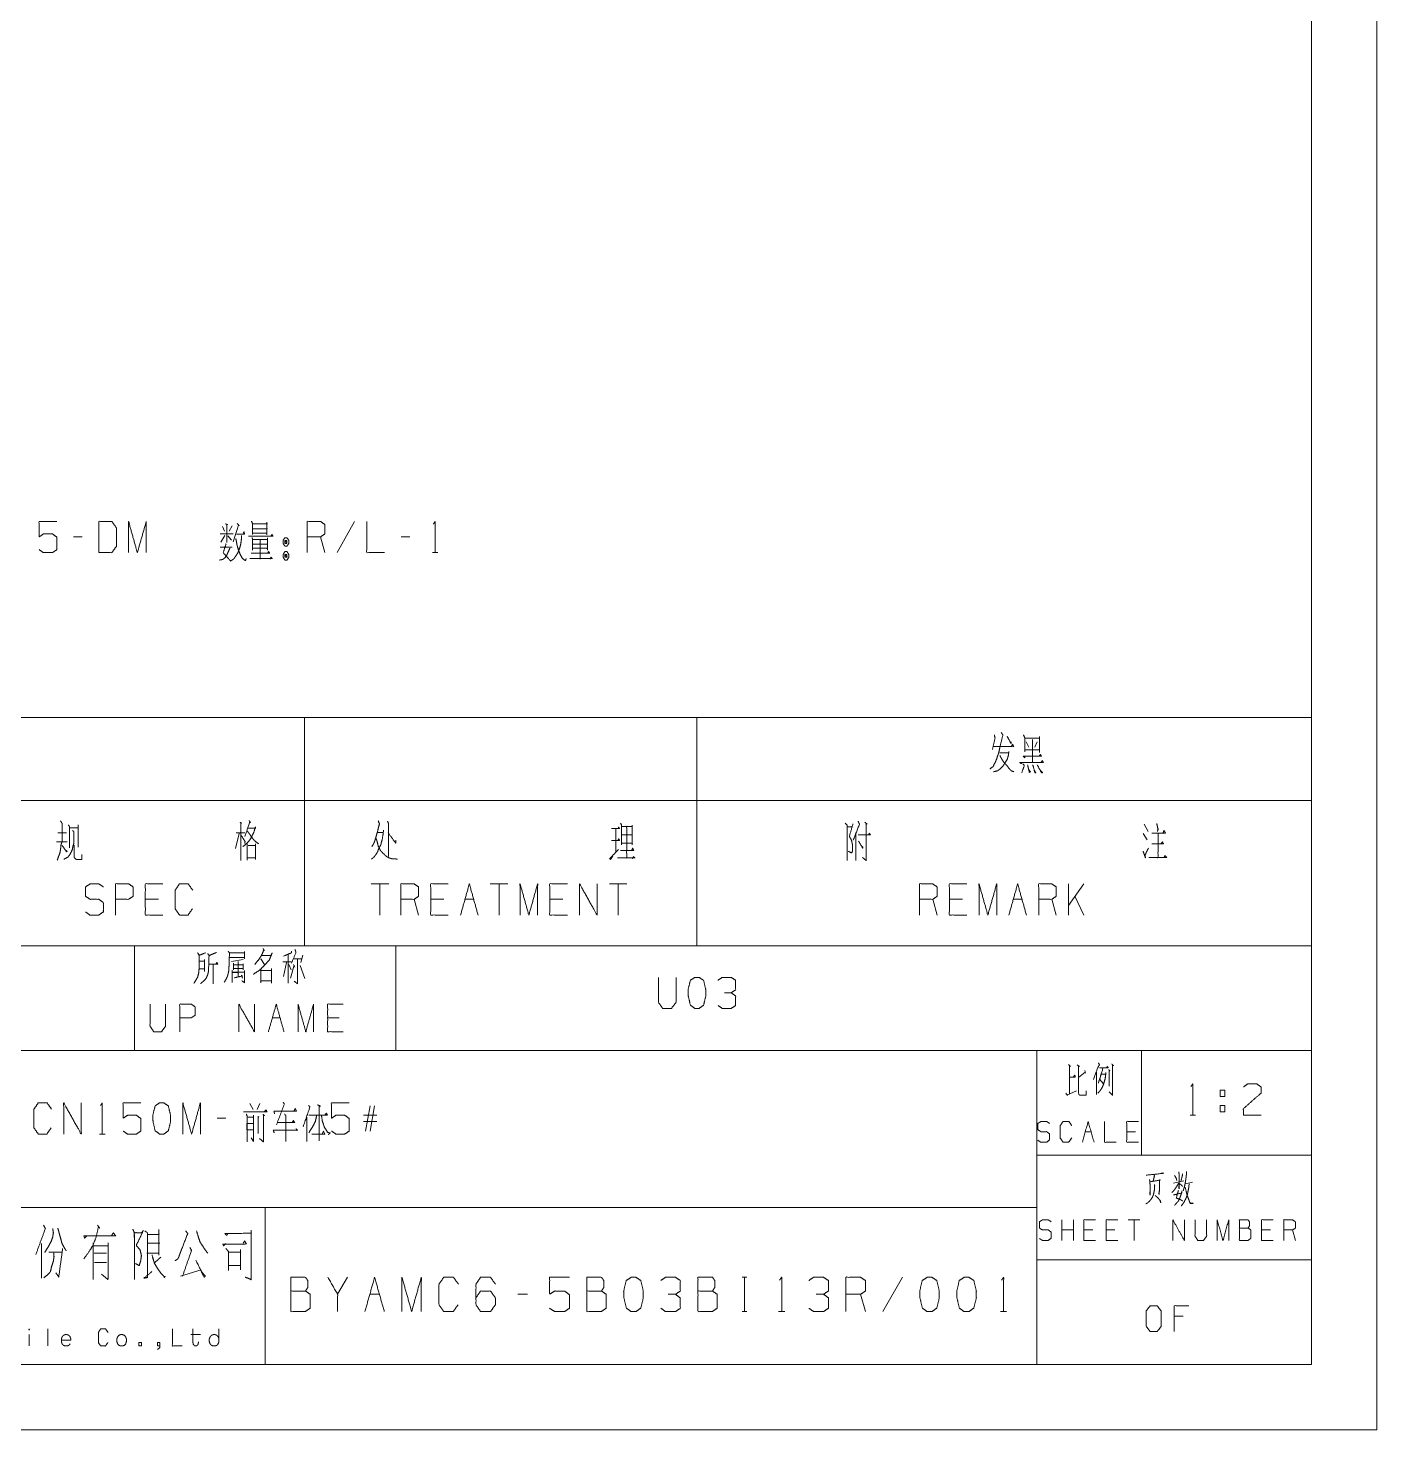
# Paper-space layout 'SHT2' of a CAD drawing. Header units: millimetres. Extents: x 0 to 420, y 0 to 297.
# Drawn here: x 316.9 to 420, y 0 to 107.2 of the extents above; entities that cross this region are included whole.
import ezdxf

# ---------------------------------------------------------------- set-up
doc = ezdxf.new("R2010")
doc.units = ezdxf.units.MM
doc.layers.add('101', color=7, linetype='Continuous', true_color=0xffffff)

psp = doc.layouts.new('SHT2')

# ---------------------------------------------------------------- linework, layer by layer
at = {"layer": '101', "color": 133, "linetype": 'Continuous', "lineweight": 18}
for p, q in [((420, 0), (420, 297)), ((415, 5), (415, 292)), ((235, 37), (415, 37)), ((325, 37), (325, 29)), ((345, 37), (345, 29)), ((235, 29), (415, 29)), ((394, 29), (394, 5)), ((402, 29), (402, 21)), ((394, 21), (415, 21)), ((285, 17), (394, 17)), ((335, 17), (335, 5)), ((394, 13), (415, 13)), ((25, 5), (415, 5)), ((235, 5), (415, 5)), ((0, 0), (420, 0))]:
    psp.add_line(p, q, dxfattribs=at)
at = {"layer": '101', "color": 72, "linetype": 'Continuous', "lineweight": 18}
for p, q in [((331.73, 69.06), (331.89, 68.71)), ((332.47, 69.11), (332.24, 68.71)), ((341.84, 69.44), (340.5, 67.06)), ((321.02, 68.26), (320.35, 68.26)), ((331.92, 68.36), (331.6, 67.86)), ((332.15, 68.34), (332.44, 68.01)), ((339.57, 67.06), (339.23, 68.26)), ((346.06, 68.26), (345.39, 68.26)), ((331.57, 67.49), (332.49, 67.49)), ((347.79, 67.06), (348.21, 67.06)), ((313, 54.46), (338, 54.46)), ((338, 54.46), (368, 54.46)), ((338, 54.46), (338, 48.11)), ((368, 54.46), (415, 54.46)), ((368, 54.46), (368, 48.11)), ((415, 54.46), (415, 48.11)), ((393.09, 52.88), (394.19, 52.88)), ((393.18, 52.61), (393.38, 52.18)), ((393.66, 52.78), (393.66, 51.03)), ((394.01, 52.61), (393.84, 52.18)), ((394.19, 53.01), (394.19, 51.78)), ((391.15, 51.76), (391.82, 51.76)), ((393.11, 51.98), (394.19, 51.98)), ((313, 48.11), (338, 48.11)), ((338, 48.11), (338, 37)), ((338, 48.11), (368, 48.11)), ((368, 48.11), (368, 37)), ((368, 48.11), (415, 48.11)), ((415, 48.11), (415, 37)), ((320.7, 46.25), (320.7, 44.55)), ((379.52, 46.1), (379.87, 46.1)), ((380.84, 46.45), (381.02, 46.3)), ((402.21, 46.3), (402.51, 45.75)), ((319.15, 45.65), (319.82, 45.65)), ((320.1, 46.03), (320.7, 46.03)), ((333.02, 45.6), (332.74, 44.45)), ((343.6, 45.68), (344.03, 45.68)), ((361.81, 45.95), (361.81, 44.13)), ((362.25, 45.48), (363.03, 45.48)), ((380.17, 45.6), (380.17, 43.53)), ((402.12, 45.6), (402.42, 45.12)), ((319.06, 44.95), (319.87, 44.95)), ((344.45, 41.74), (343.11, 41.74)), ((343.78, 41.74), (343.78, 39.36)), ((353.56, 41.74), (352.21, 41.74)), ((352.88, 41.74), (352.88, 39.36)), ((362.66, 41.74), (361.32, 41.74)), ((361.99, 41.74), (361.99, 39.36)), ((397.58, 41.74), (396.41, 40.09)), ((396.41, 39.36), (396.41, 41.74)), ((397.58, 39.36), (396.91, 40.79)), ((326.85, 40.56), (325.84, 40.56)), ((346.73, 39.36), (346.39, 40.56)), ((348.67, 40.56), (347.66, 40.56)), ((350.27, 40.56), (350.94, 40.56)), ((357.77, 40.56), (356.76, 40.56)), ((386.37, 39.36), (386.04, 40.56)), ((388.31, 40.56), (387.31, 40.56)), ((392.19, 40.56), (392.87, 40.56)), ((395.48, 39.36), (395.14, 40.56)), ((313, 37), (338, 37)), ((338, 37), (368, 37)), ((368, 37), (415, 37)), ((331.03, 35.6), (331.03, 34.1)), ((333.31, 35.95), (332.42, 35.8)), ((334.68, 36), (334.96, 35.58)), ((336.35, 35.78), (337.02, 35.78)), ((336.64, 35.73), (336.41, 34.65)), ((336.77, 36.37), (336.77, 34.14)), ((336.8, 35.58), (336.99, 35.16)), ((337.22, 35.53), (336.94, 34.54)), ((337.14, 36.02), (337.83, 36.02)), ((337.16, 35.58), (337.28, 35.38)), ((337.67, 35.49), (338.03, 34.52)), ((337.89, 36.28), (337.74, 35.73)), ((332.93, 34.98), (332.93, 34.96)), ((335.55, 31.5), (336.14, 31.5)), ((340.67, 31.5), (339.78, 31.5)), ((396.41, 27.94), (396.56, 27.79)), ((397.09, 27.92), (397.25, 27.79)), ((396.49, 27.84), (396.49, 25.66)), ((397.7, 27.36), (397.19, 26.95)), ((397.66, 27.48), (397.72, 27.26)), ((398.55, 27.36), (398.55, 25.64)), ((398.8, 26.82), (399.09, 26.45)), ((396.22, 25.75), (396.34, 25.56)), ((396.3, 25.58), (397.03, 25.93)), ((333.84, 24.95), (334.09, 24.5)), ((334.6, 24.95), (334.39, 24.5)), ((342.68, 22.85), (343.02, 24.77)), ((343.37, 24.77), (343.04, 22.85)), ((408.02, 24.8), (408.36, 24.8)), ((408.02, 24.8), (408.02, 24.32)), ((331.99, 23.82), (331.32, 23.82)), ((338.18, 23.9), (338.18, 22.05)), ((343.53, 24.05), (342.52, 24.05)), ((405.71, 24.07), (406.13, 24.07)), ((322.34, 22.62), (322.76, 22.62)), ((337.44, 22.87), (337.36, 23.05)), ((339.44, 22.82), (339.35, 22.62)), ((343.53, 23.57), (342.52, 23.57)), ((397.7, 22.8), (398.15, 22.8)), ((401.54, 22.8), (400.87, 22.8)), ((333.93, 22.32), (334.11, 22.05)), ((404.44, 18.87), (405.23, 19.04)), ((405.35, 18.81), (405.89, 18.93)), ((395.9, 14.49), (395.9, 16.06)), ((396.79, 15.29), (395.9, 15.29)), ((396.79, 14.49), (396.79, 16.06)), ((398.27, 15.29), (397.6, 15.29)), ((399.96, 15.29), (399.3, 15.29)), ((401.88, 16.06), (400.99, 16.06)), ((401.44, 16.06), (401.44, 14.49)), ((411.85, 15.29), (411.18, 15.29)), ((413.77, 14.49), (413.54, 15.29)), ((317.91, 14.25), (317.91, 11.59)), ((326.03, 14.28), (326.95, 14.28)), ((318.47, 13.59), (319.44, 13.59)), ((321.93, 13.52), (322.86, 13.52)), ((321.96, 12.8), (322.88, 12.8)), ((328.52, 11.76), (330.12, 12.25)), ((341.29, 11.67), (340.54, 10.37)), ((371.46, 11.67), (371.83, 11.67)), ((371.66, 11.67), (371.66, 9.05)), ((383.72, 11.67), (382.23, 9.05)), ((343, 10.37), (343.74, 10.37)), ((355.06, 10.37), (354.32, 10.37)), ((380.89, 9.05), (380.52, 10.37)), ((371.46, 9.05), (371.83, 9.05)), ((374.25, 9.05), (374.72, 9.05)), ((391.23, 9.05), (391.69, 9.05)), ((405.19, 8.7), (404.5, 8.7)), ((318.38, 7.74), (318.38, 6.42)), ((316.96, 7.29), (316.96, 6.42)), ((329.32, 7.29), (330.05, 7.29))]:
    psp.add_line(p, q, dxfattribs=at)
for points, knots in [([(317.72, 67.29), (318.05, 67.06), (318.74, 67.06), (319.08, 67.29), (319.08, 68.24), (318.74, 68.49), (318.05, 68.49), (317.72, 68.26), (317.72, 69.44), (319.08, 69.44)], [0, 0, 0.062227, 0.168345, 0.230572, 0.376816, 0.441264, 0.547383, 0.609609, 0.79049, 1, 1]), ([(322.29, 67.06), (323.28, 67.06), (323.63, 67.54), (323.63, 68.96), (323.28, 69.44), (322.29, 69.44), (322.29, 67.06)], [0, 0, 0.142136, 0.227161, 0.43179, 0.516815, 0.658951, 1, 1]), ([(324.56, 67.06), (324.56, 69.44), (325.23, 67.06), (325.91, 69.44), (325.91, 67.06)], [0, 0, 0.245192, 0.5, 0.754808, 1, 1]), ([(331.98, 69.26), (332.13, 69.19), (332.06, 69.24), (332.06, 67.84), (332.06, 68.49), (331.57, 68.49), (332.56, 68.49)], [0, 0, 0.046317, 0.069126, 0.437822, 0.609002, 0.739335, 1, 1]), ([(332.86, 69.29), (333.02, 69.11), (332.97, 69.16), (332.56, 67.89)], [0, 0, 0.143538, 0.187777, 1, 1]), ([(332.82, 68.46), (333.42, 68.46), (333.39, 68.66), (333.32, 68.54)], [0, 0, 0.63414, 0.848459, 1, 1]), ([(333.95, 69.46), (334.04, 69.29), (334.04, 68.44), (334.04, 68.56), (335.14, 68.56), (335.14, 68.41), (335.14, 69.39), (335.14, 69.26), (334.04, 69.26), (335.14, 69.26), (335.14, 68.89), (334.04, 68.89)], [0, 0, 0.027307, 0.1457, 0.163111, 0.315748, 0.336641, 0.472446, 0.489857, 0.642494, 0.795131, 0.847363, 1, 1]), ([(338.22, 67.06), (338.22, 69.44), (339.23, 69.44), (339.57, 69.21), (339.57, 68.49), (339.23, 68.26), (338.22, 68.26)], [0, 0, 0.400952, 0.571033, 0.639278, 0.761674, 0.829918, 1, 1]), ([(342.77, 69.44), (342.77, 67.06), (344.12, 67.06)], [0, 0, 0.638733, 1, 1]), ([(347.86, 69.24), (348, 69.44), (348, 67.06)], [0, 0, 0.093495, 1, 1]), ([(332.01, 67.74), (331.8, 67.04), (332.33, 66.46)], [0, 0, 0.483238, 1, 1]), ([(333.18, 68.36), (333.18, 68.06), (333.14, 67.74), (333.05, 67.39), (332.91, 67.04), (332.75, 66.79), (332.58, 66.56), (332.33, 66.41)], [0, 0, 0.134097, 0.280224, 0.441579, 0.61031, 0.742763, 0.870651, 1, 1]), ([(332.75, 68.14), (332.81, 67.89), (332.86, 67.59), (332.97, 67.24), (333.11, 66.89), (333.27, 66.61), (333.5, 66.44), (333.55, 66.61)], [0, 0, 0.122117, 0.267689, 0.442437, 0.622811, 0.774618, 0.912627, 1, 1]), ([(333.72, 68.31), (335.61, 68.31), (335.52, 68.46), (335.44, 68.31)], [0, 0, 0.844513, 0.922254, 1, 1]), ([(334, 68.21), (334.04, 68.09), (334.04, 67.26), (334.04, 67.39), (335.17, 67.39), (335.17, 67.26), (335.17, 68.19), (335.17, 68.06), (334.04, 68.06), (334.04, 67.71), (335.17, 67.71), (334.61, 67.71), (334.61, 68.06), (334.61, 66.56), (334.61, 67.01), (333.93, 67.01), (335.35, 67.01), (335.26, 67.16), (335.19, 67.01)], [0, 0, 0.011506, 0.084582, 0.095654, 0.195852, 0.206924, 0.288857, 0.299929, 0.400127, 0.431129, 0.531327, 0.581425, 0.612427, 0.745292, 0.785151, 0.844643, 0.96989, 0.985311, 1, 1]), ([(336.67, 68.19), (336.51, 68.19), (336.37, 67.99), (336.37, 67.76), (336.51, 67.56), (336.67, 67.56), (336.81, 67.76), (336.81, 67.99), (336.67, 68.19)], [0, 0, 0.091012, 0.231139, 0.359864, 0.499993, 0.591006, 0.731141, 0.859867, 1, 1]), ([(336.67, 67.76), (336.67, 67.99), (336.51, 67.99)], [0, 0, 0.585813, 1, 1]), ([(336.51, 67.76), (336.67, 67.76), (336.51, 67.99), (336.51, 67.76)], [0, 0, 0.241164, 0.658904, 1, 1]), ([(332.31, 67.41), (332.17, 67.11), (332.08, 66.89), (331.92, 66.66), (331.76, 66.54), (331.5, 66.49)], [0, 0, 0.251052, 0.434042, 0.642623, 0.795771, 1, 1]), ([(333.83, 66.61), (335.54, 66.61), (335.45, 66.71), (335.38, 66.56)], [0, 0, 0.851381, 0.917656, 1, 1]), ([(336.81, 66.91), (336.67, 67.14), (336.51, 67.14), (336.37, 66.91), (336.37, 66.71), (336.51, 66.49), (336.67, 66.49), (336.81, 66.71), (336.81, 66.91)], [0, 0, 0.149201, 0.238515, 0.38771, 0.5, 0.649195, 0.738509, 0.88771, 1, 1]), ([(336.67, 66.91), (336.51, 66.91), (336.67, 66.71), (336.67, 66.91)], [0, 0, 0.25882, 0.6746, 1, 1]), ([(336.51, 66.91), (336.51, 66.71), (336.67, 66.71)], [0, 0, 0.556982, 1, 1]), ([(391.28, 53.31), (391.4, 53.13), (391.17, 52.18), (391.1, 51.83), (390.92, 51.28), (390.83, 51.06), (390.73, 50.88), (390.66, 50.71), (390.41, 50.53)], [0, 0, 0.069934, 0.388855, 0.505368, 0.693871, 0.772749, 0.839516, 0.901102, 1, 1]), ([(390.75, 53.13), (390.8, 52.88), (390.6, 52.01)], [0, 0, 0.221857, 1, 1]), ([(391.72, 53.03), (392.02, 52.48), (392.05, 52.58)], [0, 0, 0.855245, 1, 1]), ([(392.97, 53.13), (393.08, 52.91), (393.08, 51.83)], [0, 0, 0.187904, 1, 1]), ([(391.86, 51.86), (391.82, 51.56), (391.74, 51.28), (391.59, 51.03), (391.4, 50.73), (391.19, 50.53), (390.99, 50.38), (390.68, 50.31)], [0, 0, 0.143872, 0.281448, 0.418239, 0.588504, 0.727357, 0.844314, 1, 1]), ([(390.69, 52.23), (392.23, 52.23), (392.14, 52.43), (392.05, 52.23)], [0, 0, 0.778585, 0.889297, 1, 1]), ([(391.17, 51.56), (391.24, 51.41), (391.38, 51.18), (391.49, 51.01), (391.72, 50.78), (391.86, 50.58), (392.05, 50.38), (392.25, 50.31)], [0, 0, 0.098121, 0.25536, 0.376435, 0.566727, 0.711668, 0.876714, 1, 1]), ([(393.09, 51.48), (393.08, 51.38), (392.95, 51.51), (394.35, 51.51), (394.26, 51.63), (394.17, 51.51)], [0, 0, 0.051287, 0.140119, 0.845357, 0.922679, 1, 1]), ([(392.88, 51.03), (392.79, 50.93), (392.69, 51.03), (394.49, 51.03), (394.42, 51.16), (394.3, 51.03)], [0, 0, 0.055573, 0.116265, 0.866965, 0.926762, 1, 1]), ([(392.93, 50.91), (393.04, 50.81), (392.85, 50.23)], [0, 0, 0.193665, 1, 1]), ([(393.29, 50.83), (393.43, 50.26), (393.52, 50.31), (393.38, 50.46)], [0, 0, 0.658089, 0.770908, 1, 1]), ([(393.69, 50.83), (393.85, 50.23), (393.92, 50.23), (393.8, 50.43)], [0, 0, 0.669899, 0.746192, 1, 1]), ([(394.03, 50.83), (394.37, 50.21), (394.44, 50.26), (394.26, 50.43)], [0, 0, 0.679076, 0.761952, 1, 1]), ([(319.36, 46.55), (319.48, 46.35), (319.48, 45), (319.39, 44.7), (319.36, 44.38), (319.29, 44.03), (319.2, 43.83), (319.11, 43.55)], [0, 0, 0.076125, 0.513098, 0.614331, 0.720148, 0.835726, 0.906504, 1, 1]), ([(319.96, 46.25), (320.05, 46.1), (320.05, 44.5)], [0, 0, 0.098129, 1, 1]), ([(333.09, 46.45), (333.19, 46.35), (333.14, 46.43), (333.14, 43.53), (333.14, 45.65), (332.79, 45.65), (333.44, 45.65)], [0, 0, 0.023247, 0.037896, 0.500409, 0.839319, 0.895699, 1, 1]), ([(333.71, 46), (334.26, 46), (334.27, 46.1), (334.11, 45.62), (333.88, 45.18), (333.62, 44.85), (333.3, 44.6)], [0, 0, 0.220966, 0.26192, 0.463932, 0.667691, 0.836831, 1, 1]), ([(333.78, 46.58), (333.88, 46.43), (333.81, 46.45), (333.46, 45.37)], [0, 0, 0.132126, 0.186059, 1, 1]), ([(343.65, 46.55), (343.74, 46.33), (343.65, 46), (343.62, 45.83), (343.55, 45.6), (343.48, 45.35), (343.41, 45.12), (343.35, 44.93), (343.27, 44.77), (343.16, 44.6)], [0, 0, 0.116541, 0.278918, 0.364993, 0.478696, 0.603951, 0.71766, 0.817412, 0.901346, 1, 1]), ([(344.36, 46.53), (344.43, 46.35), (344.43, 43.83)], [0, 0, 0.06955, 1, 1]), ([(362.17, 46.38), (362.25, 46.22), (362.25, 44.73), (362.25, 44.85), (363.07, 44.85), (363.07, 44.73), (363.07, 46.22), (363.07, 46.13), (362.25, 46.13), (362.64, 46.13), (362.64, 43.73), (361.94, 43.73), (363.28, 43.73), (363.19, 43.78), (363.17, 43.83), (363.07, 43.67)], [0, 0, 0.016856, 0.162098, 0.174201, 0.252928, 0.265031, 0.410272, 0.419955, 0.498682, 0.536334, 0.76872, 0.837175, 0.967244, 0.977077, 0.982211, 1, 1]), ([(379.34, 46.38), (379.5, 46.22), (379.5, 43.53)], [0, 0, 0.074914, 1, 1]), ([(379.94, 46.33), (379.66, 45.37), (379.77, 45.2), (379.84, 45.02), (379.91, 44.68), (379.91, 44.25), (379.84, 44.1), (379.59, 44.23)], [0, 0, 0.379822, 0.458229, 0.530553, 0.667378, 0.830233, 0.893776, 1, 1]), ([(380.33, 46.53), (380.44, 46.3), (379.96, 45.08)], [0, 0, 0.159107, 1, 1]), ([(380.95, 46.35), (380.95, 43.53), (380.68, 43.75)], [0, 0, 0.890401, 1, 1]), ([(403.17, 46.35), (403.26, 45.87), (403.27, 45.98), (403.22, 45.75)], [0, 0, 0.592181, 0.716658, 1, 1]), ([(320.26, 45.83), (320.38, 45.73), (320.38, 44.85), (320.3, 44.6), (320.26, 44.38), (320.19, 44.2), (320.05, 43.95), (319.91, 43.78), (319.62, 43.63)], [0, 0, 0.062435, 0.405831, 0.509895, 0.599279, 0.673351, 0.786072, 0.874364, 1, 1]), ([(333.18, 45.43), (333.48, 44.95), (333.48, 45.02), (333.44, 44.83)], [0, 0, 0.668993, 0.75826, 1, 1]), ([(333.64, 45.78), (333.81, 45.55), (334.01, 45.25), (334.18, 45.05), (334.5, 44.8)], [0, 0, 0.21756, 0.48939, 0.692342, 1, 1]), ([(344.06, 45.85), (343.95, 45.12), (343.88, 44.9), (343.85, 44.73), (343.74, 44.55), (343.65, 44.35), (343.6, 44.2), (343.48, 44), (343.37, 43.85), (343.14, 43.63)], [0, 0, 0.296653, 0.392139, 0.46442, 0.547269, 0.635793, 0.700209, 0.795421, 0.869798, 1, 1]), ([(343.48, 45.2), (343.55, 45.02), (343.6, 44.83), (343.64, 44.65), (343.81, 44.3), (343.9, 44.2), (344.15, 43.95), (344.29, 43.83), (344.47, 43.73), (344.71, 43.65), (344.94, 43.65), (345.12, 43.63)], [0, 0, 0.075192, 0.15762, 0.228747, 0.384949, 0.438119, 0.578251, 0.653441, 0.734337, 0.837345, 0.928883, 1, 1]), ([(344.4, 45.65), (344.98, 44.85), (344.98, 45.08)], [0, 0, 0.814824, 1, 1]), ([(361.48, 45.05), (362.1, 45.05), (362.02, 45.2), (361.99, 45.08)], [0, 0, 0.676561, 0.857934, 1, 1]), ([(361.49, 45.98), (362.1, 45.98), (362.02, 46.08), (361.99, 45.95)], [0, 0, 0.704243, 0.847777, 1, 1]), ([(380.35, 45.48), (381.27, 45.48), (381.2, 45.62), (381.14, 45.5)], [0, 0, 0.752923, 0.888763, 1, 1]), ([(403.26, 45.6), (403.26, 43.75), (402.55, 43.75), (403.94, 43.75), (403.8, 43.9), (403.71, 43.75)], [0, 0, 0.426906, 0.590047, 0.912256, 0.959823, 1, 1]), ([(402.78, 45.62), (403.84, 45.62), (403.71, 45.83), (403.66, 45.65)], [0, 0, 0.717261, 0.876328, 1, 1]), ([(319.47, 44.7), (319.82, 44.18), (319.87, 44.23), (319.73, 44.33)], [0, 0, 0.720064, 0.802978, 1, 1]), ([(320.4, 44.7), (320.4, 43.78), (320.49, 43.65), (320.63, 43.6), (320.99, 43.6), (320.99, 43.98)], [0, 0, 0.472764, 0.551003, 0.627661, 0.808338, 1, 1]), ([(333.62, 44.8), (333.62, 43.55), (333.62, 43.73), (334.26, 43.73), (334.26, 43.6), (334.26, 44.8), (334.26, 44.68), (333.69, 44.68)], [0, 0, 0.306605, 0.34953, 0.505604, 0.536265, 0.830605, 0.861265, 1, 1]), ([(361.57, 43.85), (361.41, 43.6), (361.34, 43.67), (362.02, 44.38)], [0, 0, 0.214427, 0.289033, 1, 1]), ([(362.17, 44.3), (363.17, 44.3), (363.1, 44.48), (363.03, 44.33)], [0, 0, 0.739673, 0.878255, 1, 1]), ([(380.37, 45), (380.68, 44.48), (380.7, 44.58), (380.61, 44.6)], [0, 0, 0.760418, 0.886215, 1, 1]), ([(402.12, 44.23), (402.3, 43.73), (402.27, 43.95), (402.53, 44.48)], [0, 0, 0.39393, 0.563113, 1, 1]), ([(402.8, 44.8), (403.68, 44.8), (403.59, 44.95), (403.5, 44.83)], [0, 0, 0.729813, 0.873574, 1, 1]), ([(321.27, 39.59), (321.6, 39.36), (322.29, 39.36), (322.63, 39.61), (322.63, 40.31), (322.29, 40.56), (321.62, 40.56), (321.27, 40.79), (321.27, 41.51), (321.62, 41.74), (322.29, 41.74), (322.63, 41.51)], [0, 0, 0.068037, 0.184055, 0.25452, 0.372335, 0.4428, 0.555844, 0.626371, 0.748393, 0.81892, 0.931964, 1, 1]), ([(323.56, 39.36), (323.56, 41.74), (324.57, 41.74), (324.91, 41.51), (324.91, 40.79), (324.55, 40.56), (323.56, 40.56)], [0, 0, 0.401147, 0.571311, 0.639588, 0.762044, 0.832821, 1, 1]), ([(327.18, 39.36), (325.84, 39.36), (325.84, 41.74), (327.18, 41.74)], [0, 0, 0.26539, 0.73461, 1, 1]), ([(329.44, 39.84), (329.11, 39.36), (328.45, 39.36), (328.12, 39.84), (328.12, 41.26), (328.45, 41.74), (329.12, 41.74), (329.46, 41.26)], [0, 0, 0.114568, 0.243366, 0.357936, 0.638584, 0.753154, 0.885433, 1, 1]), ([(345.38, 39.36), (345.38, 41.74), (346.39, 41.74), (346.73, 41.51), (346.73, 40.79), (346.39, 40.56), (345.38, 40.56)], [0, 0, 0.400951, 0.571036, 0.639278, 0.761673, 0.829915, 1, 1]), ([(349, 39.36), (347.66, 39.36), (347.66, 41.74), (349, 41.74)], [0, 0, 0.26539, 0.73461, 1, 1]), ([(349.94, 39.36), (350.61, 41.74), (351.28, 39.36)], [0, 0, 0.499999, 1, 1]), ([(354.49, 39.36), (354.49, 41.74), (355.16, 39.36), (355.83, 41.74), (355.83, 39.36)], [0, 0, 0.245192, 0.500001, 0.754808, 1, 1]), ([(358.11, 39.36), (356.76, 39.36), (356.76, 41.74), (358.11, 41.74)], [0, 0, 0.26539, 0.73461, 1, 1]), ([(359.04, 39.36), (359.04, 41.74), (360.38, 39.36), (360.38, 41.74)], [0, 0, 0.317574, 0.682426, 1, 1]), ([(385.03, 39.36), (385.03, 41.74), (386.04, 41.74), (386.37, 41.51), (386.37, 40.79), (386.04, 40.56), (385.03, 40.56)], [0, 0, 0.400952, 0.571031, 0.639278, 0.761674, 0.829922, 1, 1]), ([(388.65, 39.36), (387.31, 39.36), (387.31, 41.74), (388.65, 41.74)], [0, 0, 0.26539, 0.73461, 1, 1]), ([(389.58, 39.36), (389.58, 41.74), (390.25, 39.36), (390.93, 41.74), (390.93, 39.36)], [0, 0, 0.245192, 0.499999, 0.754808, 1, 1]), ([(394.14, 39.36), (394.14, 41.74), (395.14, 41.74), (395.48, 41.51), (395.48, 40.79), (395.14, 40.56), (394.14, 40.56)], [0, 0, 0.400951, 0.571036, 0.639278, 0.761673, 0.829915, 1, 1]), ([(330.45, 36.48), (329.95, 36.28), (329.84, 36.48), (329.95, 36.28), (329.95, 35.25), (329.92, 34.94), (329.84, 34.61), (329.7, 34.38), (329.56, 34.14)], [0, 0, 0.166849, 0.237229, 0.30761, 0.629674, 0.726097, 0.831699, 0.91292, 1, 1]), ([(331.28, 36.5), (330.71, 36.26), (330.61, 36.42), (330.71, 36.26), (330.68, 35.33), (330.67, 35.07), (330.61, 34.8), (330.5, 34.54), (330.31, 34.32), (330.06, 34.12)], [0, 0, 0.182665, 0.239139, 0.295613, 0.572457, 0.651647, 0.732867, 0.818381, 0.904771, 1, 1]), ([(332.18, 36.59), (332.27, 36.46), (332.24, 35.47), (332.21, 35.05), (332.13, 34.72), (332.04, 34.5), (331.88, 34.23)], [0, 0, 0.065828, 0.469166, 0.639852, 0.777913, 0.875226, 1, 1]), ([(332.27, 36.46), (333.41, 36.46), (333.41, 36.57), (333.41, 36.02), (333.41, 36.11), (332.29, 36.11)], [0, 0, 0.37806, 0.414687, 0.597817, 0.627117, 1, 1]), ([(334.76, 36.26), (335.43, 36.26), (335.54, 36.46), (335.33, 35.95), (334.96, 35.53), (334.6, 35.16), (334.09, 34.83)], [0, 0, 0.213826, 0.286069, 0.460278, 0.639448, 0.804912, 1, 1]), ([(334.85, 36.79), (334.94, 36.64), (334.9, 36.7), (334.73, 36.28), (334.52, 35.97), (334.21, 35.58)], [0, 0, 0.113638, 0.164652, 0.449686, 0.682204, 1, 1]), ([(337.02, 36.61), (337.02, 36.48), (336.41, 36.22)], [0, 0, 0.166339, 1, 1]), ([(337.28, 36.73), (337.36, 36.5), (337.02, 35.67)], [0, 0, 0.205287, 1, 1]), ([(329.92, 35.84), (330.37, 35.84), (330.37, 35.97), (330.37, 35.05), (330.37, 35.25), (329.93, 35.25)], [0, 0, 0.210721, 0.272386, 0.704045, 0.796543, 1, 1]), ([(330.75, 35.6), (331.39, 35.6), (331.31, 35.75), (331.25, 35.6)], [0, 0, 0.653169, 0.829876, 1, 1]), ([(332.57, 35.67), (332.57, 35.16), (332.57, 35.27), (333.31, 35.27), (333.31, 35.18), (333.31, 35.64), (333.31, 35.56), (332.57, 35.56), (332.95, 35.56), (332.95, 35.8), (332.95, 34.63), (332.95, 34.96), (332.48, 34.96), (332.48, 35.14), (332.48, 34.19), (332.48, 34.96)], [0, 0, 0.070415, 0.085722, 0.187454, 0.1997, 0.263992, 0.276237, 0.377969, 0.429917, 0.463593, 0.625854, 0.671777, 0.736711, 0.761202, 0.892847, 1, 1]), ([(337.47, 36.02), (337.47, 34.12), (337.22, 34.3)], [0, 0, 0.861244, 1, 1]), ([(332.48, 34.98), (333.43, 34.98), (333.43, 35.11), (333.43, 34.19), (333.21, 34.34)], [0, 0, 0.417696, 0.475807, 0.882585, 1, 1]), ([(332.63, 34.56), (333.23, 34.69), (333.2, 34.76), (333.27, 34.54)], [0, 0, 0.664107, 0.744122, 1, 1]), ([(334.62, 35.25), (334.66, 35.18), (334.66, 34.19), (334.66, 34.34), (335.49, 34.34), (335.49, 34.14), (335.49, 35.27), (335.49, 35.11), (334.69, 35.11)], [0, 0, 0.018725, 0.248081, 0.283758, 0.474741, 0.520612, 0.780549, 0.816227, 1, 1]), ([(365.07, 34.59), (365.07, 32.69), (365.39, 32.22), (366.06, 32.22), (366.42, 32.69), (366.42, 34.59)], [0, 0, 0.337151, 0.438595, 0.557781, 0.662849, 1, 1]), ([(368.18, 32.22), (368.52, 32.47), (368.69, 33.17), (368.69, 33.64), (368.52, 34.37), (368.18, 34.59), (367.84, 34.59), (367.51, 34.37), (367.33, 33.64), (367.35, 33.17), (367.51, 32.47), (367.84, 32.22), (368.18, 32.22)], [0, 0, 0.067524, 0.183969, 0.260581, 0.380939, 0.446136, 0.500306, 0.565502, 0.68586, 0.762525, 0.878306, 0.94583, 1, 1]), ([(370.63, 33.42), (370.97, 33.64), (370.97, 34.37), (370.63, 34.59), (369.94, 34.59), (369.61, 34.37)], [0, 0, 0.153871, 0.429849, 0.58372, 0.846116, 1, 1]), ([(369.63, 32.44), (369.94, 32.22), (370.63, 32.22), (370.97, 32.44), (370.97, 33.17), (370.63, 33.42), (370.12, 33.42)], [0, 0, 0.124123, 0.34369, 0.472445, 0.703376, 0.836728, 1, 1]), ([(326.2, 32.54), (326.2, 30.86), (326.48, 30.44), (327.08, 30.44), (327.39, 30.86), (327.39, 32.54)], [0, 0, 0.337151, 0.438599, 0.557782, 0.662849, 1, 1]), ([(328.47, 30.44), (328.47, 32.54), (329.36, 32.54), (329.65, 32.34), (329.65, 31.7), (329.34, 31.5), (328.47, 31.5)], [0, 0, 0.401145, 0.571312, 0.639588, 0.762043, 0.832818, 1, 1]), ([(332.99, 30.44), (332.99, 32.54), (334.18, 30.44), (334.18, 32.54)], [0, 0, 0.317574, 0.682426, 1, 1]), ([(337.52, 30.44), (337.52, 32.54), (338.11, 30.44), (338.7, 32.54), (338.7, 30.44)], [0, 0, 0.245192, 0.5, 0.754808, 1, 1]), ([(340.97, 30.44), (339.78, 30.44), (339.78, 32.54), (340.97, 32.54)], [0, 0, 0.265389, 0.734611, 1, 1]), ([(398.7, 28.06), (398.81, 27.88), (398.75, 27.92), (398.32, 26.8)], [0, 0, 0.147411, 0.195445, 1, 1]), ([(399.72, 27.98), (399.87, 27.84), (399.79, 27.9), (399.79, 25.58), (399.52, 25.85)], [0, 0, 0.068491, 0.100415, 0.87133, 1, 1]), ([(396.49, 26.97), (396.93, 26.97), (396.9, 27.13), (396.78, 26.97)], [0, 0, 0.542018, 0.749626, 1, 1]), ([(397.19, 27.84), (397.19, 25.66), (397.26, 25.6), (397.77, 25.6), (397.77, 25.93)], [0, 0, 0.698225, 0.729056, 0.893603, 1, 1]), ([(399.28, 27.32), (399.22, 26.86), (399.08, 26.37), (398.96, 26.12), (398.83, 25.93), (398.67, 25.75)], [0, 0, 0.266013, 0.566067, 0.725165, 0.857351, 1, 1]), ([(399.05, 27.65), (398.7, 26.51), (398.93, 27.19), (399.25, 27.19)], [0, 0, 0.53296, 0.855978, 1, 1]), ([(398.8, 27.69), (399.46, 27.69), (399.38, 27.79), (399.34, 27.69)], [0, 0, 0.733575, 0.874767, 1, 1]), ([(399.5, 27.55), (399.59, 27.44), (399.53, 27.48), (399.53, 26.28)], [0, 0, 0.096397, 0.147319, 1, 1]), ([(405.78, 26.25), (405.92, 26.45), (405.92, 24.07)], [0, 0, 0.093487, 1, 1]), ([(408.02, 25.5), (408.02, 25.97), (408.36, 25.97), (408.36, 25.5), (408.02, 25.5)], [0, 0, 0.292901, 0.5, 0.792901, 1, 1]), ([(409.8, 26.22), (410.12, 26.45), (410.81, 26.45), (411.14, 26.22), (411.14, 25.75), (409.78, 24.55), (409.8, 24.07), (411.14, 24.07)], [0, 0, 0.069694, 0.192978, 0.265273, 0.350226, 0.674741, 0.759753, 1, 1]), ([(318.65, 23.1), (318.31, 22.62), (317.66, 22.62), (317.32, 23.1), (317.32, 24.52), (317.66, 25), (318.33, 25), (318.67, 24.52)], [0, 0, 0.11457, 0.243368, 0.357935, 0.638584, 0.753151, 0.88543, 1, 1]), ([(319.6, 22.62), (319.6, 25), (320.94, 22.62), (320.94, 25)], [0, 0, 0.317574, 0.682426, 1, 1]), ([(322.41, 24.8), (322.55, 25), (322.55, 22.62)], [0, 0, 0.093491, 1, 1]), ([(324.14, 22.85), (324.47, 22.62), (325.16, 22.62), (325.5, 22.85), (325.5, 23.8), (325.16, 24.05), (324.47, 24.05), (324.14, 23.82), (324.14, 25), (325.5, 25)], [0, 0, 0.062229, 0.168345, 0.230571, 0.376816, 0.441264, 0.547379, 0.609609, 0.79049, 1, 1]), ([(327.26, 22.62), (327.6, 22.87), (327.77, 23.57), (327.77, 24.05), (327.6, 24.77), (327.26, 25), (326.92, 25), (326.59, 24.77), (326.41, 24.05), (326.43, 23.57), (326.59, 22.87), (326.92, 22.62), (327.26, 22.62)], [0, 0, 0.067527, 0.183972, 0.260584, 0.380944, 0.446143, 0.500306, 0.565505, 0.685865, 0.76253, 0.87831, 0.945837, 1, 1]), ([(328.71, 22.62), (328.71, 25), (329.38, 22.62), (330.05, 25), (330.05, 22.62)], [0, 0, 0.245192, 0.5, 0.754808, 1, 1]), ([(336.38, 25.05), (336.47, 24.92), (335.87, 23.32)], [0, 0, 0.082209, 1, 1]), ([(338.32, 24.8), (338.43, 24.7), (337.9, 23.17)], [0, 0, 0.0828, 1, 1]), ([(339.01, 24.85), (339.23, 24.75), (339.14, 24.72), (339.14, 22.1)], [0, 0, 0.079453, 0.110576, 1, 1]), ([(340.07, 22.85), (340.41, 22.62), (341.1, 22.62), (341.43, 22.85), (341.43, 23.8), (341.1, 24.05), (340.41, 24.05), (340.07, 23.82), (340.07, 25), (341.43, 25)], [0, 0, 0.062227, 0.168342, 0.230571, 0.376816, 0.441266, 0.547382, 0.609608, 0.79049, 1, 1]), ([(408.36, 24.8), (408.36, 24.32), (408.02, 24.32)], [0, 0, 0.585801, 1, 1]), ([(333.35, 24.32), (335.13, 24.32), (335.08, 24.47), (334.96, 24.35)], [0, 0, 0.842008, 0.917049, 1, 1]), ([(333.56, 24.15), (333.63, 23.97), (333.63, 22.02), (333.63, 23.92), (334.11, 23.92), (334.11, 24.05), (334.11, 22.05), (334.11, 23.42), (333.61, 23.42), (333.61, 22.95), (334.09, 22.95)], [0, 0, 0.019946, 0.226009, 0.426789, 0.477219, 0.490428, 0.701776, 0.847078, 0.899375, 0.94957, 1, 1]), ([(334.44, 23.97), (334.53, 23.9), (334.46, 23.92), (334.46, 22.67)], [0, 0, 0.08045, 0.132489, 1, 1]), ([(334.83, 24.12), (334.96, 24.02), (334.87, 24.1), (334.87, 22.02), (334.58, 22.27)], [0, 0, 0.058329, 0.10083, 0.86161, 1, 1]), ([(335.71, 24.17), (335.69, 24.37), (337.39, 24.37), (337.3, 24.57), (337.21, 24.4)], [0, 0, 0.086832, 0.820652, 0.915216, 1, 1]), ([(335.94, 23.5), (337.25, 23.5), (337.16, 23.65), (337.07, 23.5)], [0, 0, 0.789753, 0.894874, 1, 1]), ([(336.49, 24.15), (336.58, 24.02), (336.58, 22.05)], [0, 0, 0.071934, 1, 1]), ([(338.34, 24.05), (339.76, 24.05), (339.69, 24.22), (339.58, 24.1)], [0, 0, 0.800373, 0.907208, 1, 1]), ([(338.93, 24), (338.84, 23.57), (338.61, 23.15), (338.34, 22.72)], [0, 0, 0.3061, 0.646782, 1, 1]), ([(339.31, 24.02), (339.38, 23.57), (339.53, 23.15), (339.77, 22.75), (339.93, 22.7), (339.99, 22.72), (339.84, 22.57)], [0, 0, 0.252329, 0.500435, 0.760977, 0.853347, 0.885818, 1, 1]), ([(394.07, 22.15), (394.29, 22), (394.75, 22), (394.97, 22.17), (394.97, 22.63), (394.75, 22.8), (394.31, 22.8), (394.07, 22.95), (394.07, 23.43), (394.31, 23.58), (394.75, 23.58), (394.97, 23.43)], [0, 0, 0.068036, 0.184055, 0.25452, 0.372334, 0.442799, 0.555845, 0.626371, 0.748393, 0.818918, 0.931964, 1, 1]), ([(396.66, 22.32), (396.44, 22), (396, 22), (395.78, 22.32), (395.78, 23.26), (396, 23.58), (396.45, 23.58), (396.67, 23.26)], [0, 0, 0.114562, 0.243365, 0.357934, 0.638581, 0.753149, 0.885431, 1, 1]), ([(399.18, 23.58), (399.18, 22), (400.07, 22)], [0, 0, 0.638726, 1, 1]), ([(401.76, 22), (400.87, 22), (400.87, 23.58), (401.76, 23.58)], [0, 0, 0.265394, 0.734606, 1, 1]), ([(335.69, 22.72), (335.62, 22.92), (337.46, 22.92), (337.36, 22.97)], [0, 0, 0.097865, 0.945913, 1, 1]), ([(338.57, 22.62), (339.56, 22.62), (339.44, 22.85)], [0, 0, 0.794019, 1, 1]), ([(402.35, 19.47), (403.69, 19.62), (403.64, 19.64), (403.49, 19.62)], [0, 0, 0.865802, 0.9055, 1, 1]), ([(402.96, 19.53), (402.99, 19.41), (402.89, 19.02)], [0, 0, 0.238945, 1, 1]), ([(404.53, 19.45), (404.66, 19.22), (404.69, 19.08)], [0, 0, 0.640218, 1, 1]), ([(404.84, 19.72), (404.87, 19.57), (404.87, 18.44), (404.84, 18.58), (404.87, 18.71)], [0, 0, 0.094655, 0.823642, 0.918295, 1, 1]), ([(405.13, 19.57), (405.13, 19.47), (405.01, 19)], [0, 0, 0.174304, 1, 1]), ([(405.44, 19.76), (405.44, 19.64), (405.42, 19.41), (405.38, 19.12), (405.33, 18.81), (405.27, 18.56), (405.2, 18.33), (405.19, 18.27)], [0, 0, 0.081858, 0.232242, 0.425425, 0.632106, 0.800308, 0.957949, 1, 1]), ([(402.98, 18.77), (403.01, 18.64), (402.99, 18.6), (402.98, 18.31), (402.93, 18.06), (402.89, 17.92), (402.82, 17.77), (402.73, 17.63), (402.58, 17.46), (402.44, 17.34), (402.32, 17.28)], [0, 0, 0.073227, 0.098425, 0.264943, 0.409701, 0.496587, 0.589741, 0.686971, 0.813796, 0.923947, 1, 1]), ([(402.61, 19.14), (402.64, 18.97), (402.66, 18.54), (402.66, 17.96), (402.64, 18.04), (402.64, 18.19)], [0, 0, 0.119124, 0.427226, 0.837796, 0.897358, 1, 1]), ([(402.64, 18.97), (403.43, 19.1), (403.39, 19.14), (403.37, 18.79), (403.37, 18.42), (403.36, 18.19), (403.34, 18), (403.33, 18.08), (403.36, 18.27)], [0, 0, 0.351973, 0.378523, 0.533485, 0.697421, 0.797811, 0.880032, 0.917027, 1, 1]), ([(404.85, 18.89), (404.72, 18.66), (404.59, 18.46), (404.46, 18.29), (404.32, 18.15)], [0, 0, 0.287233, 0.555139, 0.786183, 1, 1]), ([(404.44, 17.96), (405.07, 18.11), (405.08, 18.29), (405.08, 18.21), (405.01, 17.96), (404.91, 17.69), (404.81, 17.48), (404.69, 17.36), (404.59, 17.24), (404.51, 17.17)], [0, 0, 0.304469, 0.392577, 0.431617, 0.55371, 0.68947, 0.798366, 0.878841, 0.95475, 1, 1]), ([(404.82, 18.31), (404.66, 17.73), (404.76, 17.69), (404.88, 17.65), (405, 17.59), (405.14, 17.5)], [0, 0, 0.529111, 0.626299, 0.735529, 0.852099, 1, 1]), ([(404.87, 18.85), (405.04, 18.73), (405.13, 18.62)], [0, 0, 0.613114, 1, 1]), ([(405.64, 18.81), (405.6, 18.46), (405.55, 18.21), (405.51, 18), (405.45, 17.82), (405.33, 17.57), (405.23, 17.38), (405.11, 17.21), (405.03, 17.13)], [0, 0, 0.19437, 0.332627, 0.448607, 0.555639, 0.70615, 0.82268, 0.93385, 1, 1]), ([(405.32, 18.54), (405.35, 18.5), (405.49, 17.92), (405.6, 17.65), (405.7, 17.36), (405.73, 17.3), (405.95, 17.32), (405.73, 17.34), (405.66, 17.46)], [0, 0, 0.026719, 0.341743, 0.493482, 0.655462, 0.691641, 0.807837, 0.924034, 1, 1]), ([(403.05, 17.92), (403.26, 17.73), (403.37, 17.61), (403.43, 17.53), (403.48, 17.36), (403.39, 17.57)], [0, 0, 0.292983, 0.473564, 0.580849, 0.762106, 1, 1]), ([(398.49, 14.49), (397.6, 14.49), (397.6, 16.06), (398.49, 16.06)], [0, 0, 0.265388, 0.734612, 1, 1]), ([(400.19, 14.49), (399.3, 14.49), (399.3, 16.06), (400.19, 16.06)], [0, 0, 0.265388, 0.734612, 1, 1]), ([(409.48, 15.43), (409.48, 16.06), (410.15, 16.06), (410.25, 15.91), (410.25, 15.6), (410.15, 15.43), (409.48, 15.43), (409.48, 14.49), (410.14, 14.49), (410.36, 14.64), (410.36, 15.29), (410.15, 15.43)], [0, 0, 0.115918, 0.238844, 0.272467, 0.330426, 0.366583, 0.48951, 0.663386, 0.784158, 0.833482, 0.952451, 1, 1]), ([(412.07, 14.49), (411.18, 14.49), (411.18, 16.06), (412.07, 16.06)], [0, 0, 0.265388, 0.734612, 1, 1]), ([(412.88, 14.49), (412.88, 16.06), (413.54, 16.06), (413.77, 15.91), (413.77, 15.43), (413.54, 15.29), (412.88, 15.29)], [0, 0, 0.400955, 0.571034, 0.639279, 0.761676, 0.829921, 1, 1]), ([(318.05, 15.66), (318.2, 15.39), (317.47, 13.42)], [0, 0, 0.129593, 1, 1]), ([(318.76, 15.39), (318.81, 15.08), (318.76, 14.73), (318.61, 14.35), (318.42, 14.01), (318.15, 13.56)], [0, 0, 0.158065, 0.333291, 0.537843, 0.737172, 1, 1]), ([(319.15, 15.42), (319.22, 15.18), (319.3, 14.87), (319.4, 14.52), (319.47, 14.25), (319.64, 13.94), (319.79, 13.7)], [0, 0, 0.136243, 0.308479, 0.502055, 0.65622, 0.847538, 1, 1]), ([(321.35, 14.83), (321.2, 14.66), (321.15, 14.83), (323.57, 14.83), (323.39, 15.08), (323.27, 14.87)], [0, 0, 0.067401, 0.120814, 0.840293, 0.928416, 1, 1]), ([(322.18, 15.66), (322.35, 15.42), (322.25, 15.52), (322.08, 14.73), (321.83, 14.11), (321.61, 13.73), (321.13, 13.07)], [0, 0, 0.09323, 0.138066, 0.393919, 0.604233, 0.742432, 1, 1]), ([(324.88, 15.35), (325, 15.08), (325, 11.49), (325, 15.08), (325.56, 15.08), (325.69, 15.25), (325.15, 14.11), (325.44, 13.76), (325.54, 13.32), (325.49, 12.94), (325.37, 12.56), (325.08, 12.73)], [0, 0, 0.026146, 0.337037, 0.647927, 0.696536, 0.714841, 0.823898, 0.8631, 0.90287, 0.936023, 0.970562, 1, 1]), ([(325.81, 15.21), (326, 15.08), (326, 11.66), (325.71, 11.59), (326.35, 12.11)], [0, 0, 0.050065, 0.765542, 0.828536, 1, 1]), ([(326.03, 14.94), (326.88, 14.94), (326.88, 15.32), (326.88, 13.38), (326.88, 13.52), (325.95, 13.52)], [0, 0, 0.201816, 0.291531, 0.748262, 0.780885, 1, 1]), ([(328.93, 15.21), (329.08, 15.01), (328.61, 13.8), (328.52, 13.56), (328.42, 13.28), (328.32, 13.07), (328.12, 12.94)], [0, 0, 0.098721, 0.602388, 0.703817, 0.817815, 0.90693, 1, 1]), ([(329.76, 15.21), (329.91, 14.7), (330.03, 14.35), (330.22, 14.07), (330.39, 13.8), (330.61, 13.52)], [0, 0, 0.280257, 0.470946, 0.647092, 0.816224, 1, 1]), ([(332.15, 15.01), (332.05, 14.87), (331.93, 15.01), (333.93, 15.04), (333.93, 15.25), (333.93, 11.49), (333.47, 11.69)], [0, 0, 0.02475, 0.051719, 0.344662, 0.374975, 0.925669, 1, 1]), ([(394.19, 14.64), (394.42, 14.49), (394.87, 14.49), (395.1, 14.66), (395.1, 15.12), (394.87, 15.29), (394.43, 15.29), (394.19, 15.43), (394.19, 15.91), (394.43, 16.06), (394.87, 16.06), (395.1, 15.91)], [0, 0, 0.068038, 0.18406, 0.254518, 0.372336, 0.442794, 0.555843, 0.62637, 0.748395, 0.818922, 0.931971, 1, 1]), ([(404.39, 14.49), (404.39, 16.06), (405.28, 14.49), (405.28, 16.06)], [0, 0, 0.317575, 0.682425, 1, 1]), ([(406.09, 16.06), (406.09, 14.81), (406.3, 14.49), (406.74, 14.49), (406.98, 14.81), (406.98, 16.06)], [0, 0, 0.337151, 0.438595, 0.557781, 0.662849, 1, 1]), ([(407.78, 14.49), (407.78, 16.06), (408.23, 14.49), (408.67, 16.06), (408.67, 14.49)], [0, 0, 0.245192, 0.499999, 0.754808, 1, 1]), ([(321.86, 11.49), (321.86, 14.28), (321.86, 14.07), (323, 14.07), (323, 14.28), (323, 11.63), (322.98, 11.49), (322.49, 11.9)], [0, 0, 0.358667, 0.385235, 0.532371, 0.558939, 0.899894, 0.917881, 1, 1]), ([(329.25, 13.94), (329.37, 13.73), (328.69, 11.76)], [0, 0, 0.10347, 1, 1]), ([(331.98, 14.25), (331.83, 14.07), (331.76, 14.21), (333.56, 14.21), (333.44, 14.45), (333.32, 14.28)], [0, 0, 0.08475, 0.143269, 0.819491, 0.920854, 1, 1]), ([(318.83, 13.52), (318.86, 13.25), (318.81, 12.9), (318.66, 12.45), (318.59, 12.11), (318.42, 11.9), (318.08, 11.63)], [0, 0, 0.128433, 0.289941, 0.508625, 0.672099, 0.796478, 1, 1]), ([(319.52, 13.87), (319.22, 11.69), (319.01, 12)], [0, 0, 0.852232, 1, 1]), ([(327.03, 13.21), (326.52, 12.76), (326.35, 13.38), (326.54, 12.73), (326.81, 12.28), (327.1, 11.9), (327.32, 11.69), (327.37, 11.76), (327.27, 11.63)], [0, 0, 0.190924, 0.371534, 0.563329, 0.70989, 0.84429, 0.928908, 0.952606, 1, 1]), ([(329.71, 12.97), (330.34, 11.66), (330.42, 11.76), (330.08, 12.18)], [0, 0, 0.687023, 0.746825, 1, 1]), ([(332, 13.87), (332.2, 13.63), (332.2, 12.18), (332.2, 12.56), (333.12, 12.56), (333.12, 12.25), (333.12, 13.8), (333.12, 13.59), (332.17, 13.59)], [0, 0, 0.051006, 0.28905, 0.351395, 0.503662, 0.554672, 0.809719, 0.843726, 1, 1]), ([(336.97, 10.62), (336.97, 11.67), (338.09, 11.67), (338.26, 11.42), (338.26, 10.9), (338.09, 10.62), (336.97, 10.62), (336.97, 9.05), (338.07, 9.05), (338.44, 9.3), (338.44, 10.37), (338.09, 10.62)], [0, 0, 0.115917, 0.238847, 0.272469, 0.330428, 0.366584, 0.489513, 0.663389, 0.784162, 0.833485, 0.952453, 1, 1]), ([(340.54, 9.05), (340.54, 10.37), (339.8, 11.67)], [0, 0, 0.469959, 1, 1]), ([(345.46, 9.05), (345.46, 11.67), (346.2, 9.05), (346.94, 11.67), (346.94, 9.05)], [0, 0, 0.245192, 0.5, 0.754808, 1, 1]), ([(349.75, 9.57), (349.38, 9.05), (348.66, 9.05), (348.29, 9.57), (348.29, 11.15), (348.66, 11.67), (349.4, 11.67), (349.77, 11.15)], [0, 0, 0.114569, 0.243366, 0.357935, 0.638584, 0.753153, 0.885431, 1, 1]), ([(351.12, 10.1), (351.47, 10.62), (352.23, 10.62), (352.6, 10.1), (352.6, 9.57), (352.23, 9.05), (351.47, 9.05), (351.12, 9.57), (351.12, 11.15), (351.47, 11.67), (352.23, 11.67), (352.6, 11.15)], [0, 0, 0.076963, 0.169761, 0.248073, 0.312018, 0.390331, 0.483128, 0.560091, 0.751927, 0.82889, 0.921688, 1, 1]), ([(356.75, 9.3), (357.13, 9.05), (357.89, 9.05), (358.26, 9.3), (358.26, 10.34), (357.89, 10.62), (357.13, 10.62), (356.75, 10.37), (356.75, 11.67), (358.26, 11.67)], [0, 0, 0.062228, 0.168343, 0.230571, 0.376816, 0.441265, 0.547381, 0.609609, 0.790491, 1, 1]), ([(359.6, 10.62), (359.6, 11.67), (360.72, 11.67), (360.89, 11.42), (360.89, 10.9), (360.72, 10.62), (359.6, 10.62), (359.6, 9.05), (360.7, 9.05), (361.07, 9.3), (361.07, 10.37), (360.72, 10.62)], [0, 0, 0.115917, 0.238847, 0.272469, 0.330428, 0.366584, 0.489513, 0.663389, 0.784162, 0.833485, 0.952453, 1, 1]), ([(363.35, 9.05), (363.72, 9.32), (363.91, 10.1), (363.91, 10.62), (363.72, 11.42), (363.35, 11.67), (362.98, 11.67), (362.61, 11.42), (362.41, 10.62), (362.43, 10.1), (362.61, 9.32), (362.98, 9.05), (363.35, 9.05)], [0, 0, 0.067525, 0.183972, 0.260585, 0.380945, 0.446143, 0.500307, 0.565505, 0.685864, 0.76253, 0.87831, 0.945836, 1, 1]), ([(366.37, 10.37), (366.74, 10.62), (366.74, 11.42), (366.37, 11.67), (365.61, 11.67), (365.24, 11.42)], [0, 0, 0.153873, 0.429849, 0.583722, 0.846116, 1, 1]), ([(368.09, 10.62), (368.09, 11.67), (369.2, 11.67), (369.38, 11.42), (369.38, 10.9), (369.2, 10.62), (368.09, 10.62), (368.09, 9.05), (369.18, 9.05), (369.55, 9.3), (369.55, 10.37), (369.2, 10.62)], [0, 0, 0.115917, 0.238847, 0.272469, 0.330428, 0.366584, 0.489513, 0.663389, 0.784162, 0.833485, 0.952453, 1, 1]), ([(374.33, 11.45), (374.49, 11.67), (374.49, 9.05)], [0, 0, 0.093489, 1, 1]), ([(377.69, 10.37), (378.06, 10.62), (378.06, 11.42), (377.69, 11.67), (376.93, 11.67), (376.56, 11.42)], [0, 0, 0.153875, 0.429854, 0.583729, 0.846126, 1, 1]), ([(379.4, 9.05), (379.4, 11.67), (380.52, 11.67), (380.89, 11.42), (380.89, 10.62), (380.52, 10.37), (379.4, 10.37)], [0, 0, 0.400953, 0.571035, 0.639278, 0.761674, 0.829917, 1, 1]), ([(385.98, 9.05), (386.35, 9.32), (386.54, 10.1), (386.54, 10.62), (386.35, 11.42), (385.98, 11.67), (385.61, 11.67), (385.24, 11.42), (385.04, 10.62), (385.06, 10.1), (385.24, 9.32), (385.61, 9.05), (385.98, 9.05)], [0, 0, 0.067525, 0.183969, 0.260581, 0.380939, 0.446136, 0.500306, 0.565503, 0.685861, 0.762526, 0.878305, 0.94583, 1, 1]), ([(388.81, 9.05), (389.18, 9.32), (389.37, 10.1), (389.37, 10.62), (389.18, 11.42), (388.81, 11.67), (388.44, 11.67), (388.07, 11.42), (387.87, 10.62), (387.89, 10.1), (388.07, 9.32), (388.44, 9.05), (388.81, 9.05)], [0, 0, 0.067525, 0.183971, 0.260584, 0.380944, 0.446141, 0.500306, 0.565504, 0.685863, 0.762529, 0.87831, 0.945835, 1, 1]), ([(391.3, 11.45), (391.46, 11.67), (391.46, 9.05)], [0, 0, 0.093489, 1, 1]), ([(365.26, 9.3), (365.61, 9.05), (366.37, 9.05), (366.74, 9.3), (366.74, 10.1), (366.37, 10.37), (365.81, 10.37)], [0, 0, 0.124129, 0.343694, 0.472451, 0.703381, 0.836734, 1, 1]), ([(376.58, 9.3), (376.93, 9.05), (377.69, 9.05), (378.06, 9.3), (378.06, 10.1), (377.69, 10.37), (377.12, 10.37)], [0, 0, 0.12412, 0.343687, 0.472445, 0.703378, 0.836732, 1, 1]), ([(402.66, 7.52), (403.21, 7.52), (403.49, 7.92), (403.49, 9.1), (403.21, 9.49), (402.66, 9.49), (402.36, 9.1), (402.36, 7.92), (402.66, 7.52)], [0, 0, 0.102683, 0.191619, 0.409477, 0.498413, 0.601096, 0.691619, 0.909478, 1, 1]), ([(404.5, 7.52), (404.5, 9.49), (405.61, 9.49)], [0, 0, 0.638726, 1, 1]), ([(316.96, 7.64), (316.98, 7.7), (316.96, 7.74), (316.94, 7.7), (316.96, 7.64)], [0, 0, 0.280627, 0.5, 0.719373, 1, 1]), ([(322.98, 6.68), (322.79, 6.42), (322.43, 6.42), (322.25, 6.68), (322.25, 7.46), (322.43, 7.73), (322.8, 7.73), (322.99, 7.46)], [0, 0, 0.114567, 0.24337, 0.357937, 0.638582, 0.753149, 0.885433, 1, 1]), ([(327.91, 7.73), (327.91, 6.42), (328.65, 6.42)], [0, 0, 0.638728, 1, 1]), ([(329.91, 6.73), (329.87, 6.54), (329.76, 6.43), (329.62, 6.43), (329.51, 6.54), (329.47, 6.73), (329.47, 7.74)], [0, 0, 0.107406, 0.190396, 0.26402, 0.350759, 0.456999, 1, 1]), ([(331.47, 7.73), (331.47, 6.76), (331.41, 6.58), (331.3, 6.46), (331.16, 6.42), (331.04, 6.42), (330.9, 6.46), (330.79, 6.58), (330.73, 6.76), (330.73, 6.95), (330.79, 7.12), (330.9, 7.24), (331.04, 7.29), (331.16, 7.29), (331.3, 7.24), (331.41, 7.12), (331.47, 6.95)], [0, 0, 0.286727, 0.342739, 0.39146, 0.433824, 0.471471, 0.513836, 0.562557, 0.618569, 0.675915, 0.728048, 0.77677, 0.819134, 0.856781, 0.899145, 0.947866, 1, 1]), ([(320.09, 6.58), (319.99, 6.46), (319.85, 6.42), (319.72, 6.42), (319.59, 6.46), (319.48, 6.58), (319.42, 6.76), (319.42, 6.95), (319.48, 7.12), (319.59, 7.24), (319.72, 7.29), (319.85, 7.29), (319.99, 7.24), (320.09, 7.12), (320.15, 6.95), (320.15, 6.86), (319.42, 6.86)], [0, 0, 0.053947, 0.100856, 0.142541, 0.189449, 0.243396, 0.305417, 0.368913, 0.426639, 0.480586, 0.527495, 0.56918, 0.616088, 0.670035, 0.727761, 0.759509, 1, 1]), ([(323.72, 6.58), (323.83, 6.46), (323.96, 6.42), (324.09, 6.42), (324.23, 6.46), (324.34, 6.58), (324.39, 6.76), (324.39, 6.95), (324.34, 7.12), (324.23, 7.24), (324.09, 7.29), (323.96, 7.29), (323.83, 7.24), (323.72, 7.12), (323.66, 6.95), (323.66, 6.76), (323.72, 6.58)], [0, 0, 0.063224, 0.118198, 0.167051, 0.222025, 0.285248, 0.357933, 0.432348, 0.5, 0.563224, 0.618198, 0.667051, 0.722025, 0.785248, 0.8529, 0.927315, 1, 1]), ([(325.35, 6.42), (325.54, 6.42), (325.54, 6.68), (325.35, 6.68), (325.35, 6.42)], [0, 0, 0.207087, 0.5, 0.707087, 1, 1]), ([(326.95, 6.42), (326.76, 6.42), (326.76, 6.68), (326.95, 6.68), (326.95, 6.29), (326.76, 6.15)], [0, 0, 0.148246, 0.357931, 0.506177, 0.815186, 1, 1])]:
    psp.add_open_spline(points, degree=1, knots=knots, dxfattribs=at)
for points in [[(391.86, 39.36), (392.53, 41.74), (393.2, 39.36)], [(335.25, 30.44), (335.85, 32.54), (336.44, 30.44)], [(397.48, 22), (397.92, 23.58), (398.37, 22)], [(342.63, 9.05), (343.37, 11.67), (344.11, 9.05)]]:
    psp.add_open_spline(points, degree=1, dxfattribs=at)

doc.saveas('drawing.dxf')
